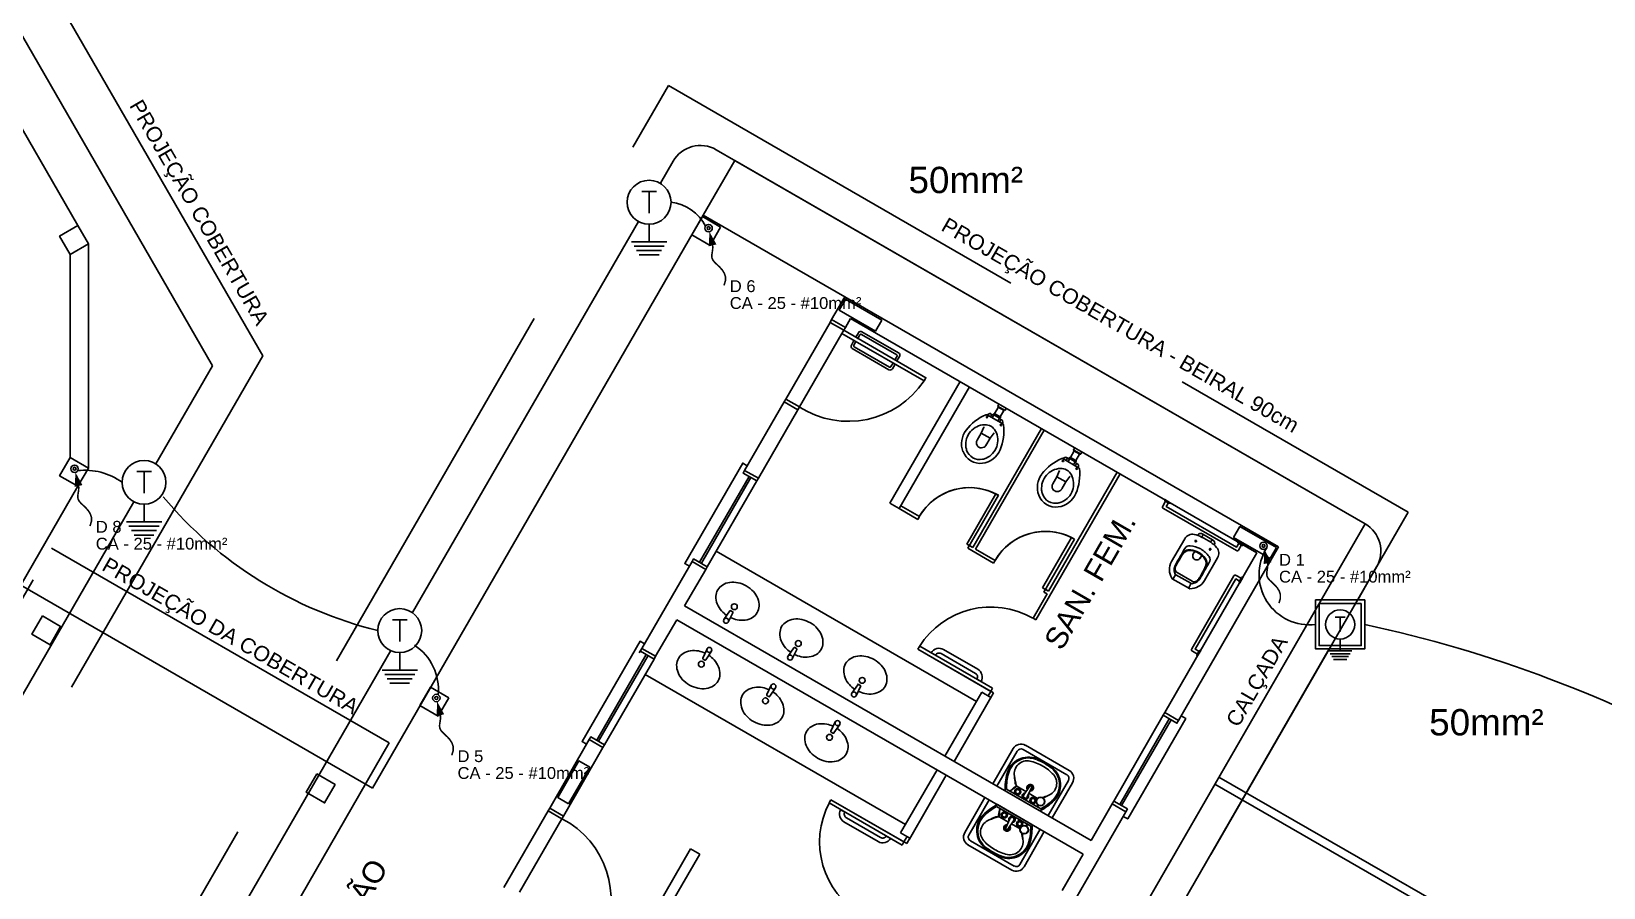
# Model space of a CAD drawing. Extents: x -192 to 167, y 237 to 369.
# Drawn here: x -9.49 to 5.42, y 317.9 to 326.03 of the extents above; entities that cross this region are included whole.
import ezdxf

# ---------------------------------------------------------------- set-up
doc = ezdxf.new("R2010")
doc.units = 0
doc.header["$LTSCALE"] = 0.1
doc.set_wipeout_variables(frame=1)
for name, pattern in [('DASHDOT', [25.4, 12.7, -6.35, 0, -6.35]), ('HIDDEN', [9.525, 6.35, -3.175]), ('TRACEJADO_G', [0.375, 0.25, -0.125])]:
    doc.linetypes.add(name, pattern=pattern)
doc.layers.get('0').update_dxf_attribs({"linetype": 'CONTINUOUS'})
for name, color, linetype in [('100-Ele_diagramas', 2, 'CONTINUOUS'), ('100-txt_t4', 1, 'CONTINUOUS'), ('75-0', 7, 'CONTINUOUS'), ('A-BARRA', 2, 'CONTINUOUS'), ('A-JANEL', 1, 'CONTINUOUS'), ('A-PARED', 5, 'CONTINUOUS'), ('A-PAREDE', 5, 'CONTINUOUS'), ('A-PILAR', 6, 'CONTINUOUS'), ('A-PILAR_EIXO', 5, 'DASHDOT'), ('A-PISOS-CTEL', 2, 'TRACEJADO_G'), ('A-PISOS-NIVEL', 1, 'CONTINUOUS'), ('A-PROJCOBERTURA', 7, 'HIDDEN'), ('A-WC', 1, 'CONTINUOUS'), ('ARQ-ALV-CORTE', 5, 'CONTINUOUS'), ('ARQ-ALV-VISTA2', 1, 'CONTINUOUS'), ('ARQ-BNC-VISTA', 1, 'CONTINUOUS'), ('ARQ-ESQ-CORTE', 3, 'CONTINUOUS'), ('ARQ-ESQ-VISTA1', 2, 'CONTINUOUS'), ('ARQ-ESQ-VISTA2', 1, 'CONTINUOUS'), ('ARQ-TXT-1_050', 2, 'CONTINUOUS'), ('ARQ-TXT-1_075', 2, 'CONTINUOUS'), ('Ele_diagramas', 2, 'CONTINUOUS'), ('FARADAY', 6, 'HIDDEN'), ('GER_PARA-RAIO', 5, 'PARA-RAIO'), ('Ltype_para-raio', 5, 'PRAIO'), ('PAG', 1, 'CONTINUOUS')]:
    doc.layers.add(name, color=color, linetype=linetype)
doc.styles.add('ESC-50-A20', font='arial.ttf', dxfattribs={"height": 0.1})
doc.styles.get("Standard").update_dxf_attribs({"font": 'ARIALUNI.TTF'})
doc.styles.add('T4', font='arial.ttf')
doc.linetypes.add('PARA-RAIO', pattern='A,0.5,-0.15,["/",Standard,S=0.15,R=0,X=-0.1,Y=-0.075],-0.05', length=0.7)
doc.linetypes.add('PRAIO', pattern='A,0.5,-0.15,["/",Standard,S=0.15,R=0,X=-0.1,Y=-0.075],-0.05', length=0.7)

# ---------------------------------------------------------------- blocks, each defined once
blk = doc.blocks.new('cadnic01000124')
at = {"color": 10, "const_width": 0.0533}
blk.add_lwpolyline([(0.301, 0.301), (0.39, 0.381), (0.453, 0.463), (0.497, 0.542), (0.53, 0.619), (0.56, 0.69), (0.593, 0.752), (0.638, 0.805), (0.702, 0.846), (0.79, 0.874), (0.897, 0.896), (1.014, 0.921), (1.133, 0.956), (1.245, 1.01), (1.343, 1.091), (1.417, 1.208), (1.46, 1.368)], dxfattribs=at)
at = {"color": 10}
blk.add_lwpolyline([(0.088, 0.088, 0, 0.267, 0), (0.422, 0.422, 0.02, 0.02, 0)], format="xyseb", dxfattribs=at)
at = {"color": 2}
blk.add_circle((0, 0), 0.125, dxfattribs=at)
at = {"color": 3}
blk.add_circle((0, 0), 0.05, dxfattribs=at)
blk = doc.blocks.new('*U69')
at = {"layer": 'Ele_diagramas', "color": 4}
for p, q in [((-0.07, 0.103), (0.07, 0.103)), ((0, 0.103), (0, -0.103))]:
    blk.add_line(p, q, dxfattribs=at)
at = {"layer": 'Ele_diagramas', "color": 3}
for p, q in [((0, -0.208), (0, -0.375)), ((-0.167, -0.375), (0.167, -0.375)), ((-0.143, -0.417), (0.143, -0.417)), ((-0.119, -0.458), (0.119, -0.458)), ((-0.094, -0.5), (0.094, -0.5))]:
    blk.add_line(p, q, dxfattribs=at)
at = {"layer": 'Ele_diagramas', "color": 2}
blk.add_circle((0, 0), 0.208, dxfattribs=at)
blk = doc.blocks.new('6 SALAS')
at = {"layer": 'A-BARRA', "color": 251}
for points in [[(62.236, -26.992, -0.414214), (62.267, -27.108), (62.267, -27.108), (62.228, -27.086, 0.414214), (62.213, -27.031), (61.888, -26.844, 0.414214), (61.834, -26.859), (61.795, -26.836), (61.795, -26.836, -0.414214), (61.911, -26.805)], [(61.292, -28.628, 0.414214), (61.408, -28.597), (61.408, -28.597), (61.369, -28.575, -0.414214), (61.315, -28.589), (60.99, -28.402, -0.414214), (60.975, -28.347), (60.936, -28.325), (60.936, -28.325, 0.414214), (60.967, -28.441)]]:
    blk.add_lwpolyline(points, format="xyb", close=True, dxfattribs=at)
at = {"layer": 'A-JANEL', "color": 251}
for p, q in [((60.025, -25.105), (60.155, -25.18)), ((64.01, -27.403), (64.14, -27.478))]:
    blk.add_line(p, q, dxfattribs=at)
at = {"layer": 'A-PARED', "color": 251}
blk.add_lwpolyline([(59.797, -22.798), (59.697, -22.971), (59.524, -22.871), (59.624, -22.698)], close=True, dxfattribs=at)
at = {"layer": 'A-PAREDE', "color": 251}
for p, q in [((60.85, -23.675), (60.975, -23.459)), ((65.089, -25.832), (60.975, -23.459)), ((60.98, -23.75), (60.85, -23.675)), ((60.98, -23.75), (60.85, -23.675)), ((61.03, -23.664), (60.98, -23.75)), ((61.03, -23.664), (60.98, -23.75)), ((64.884, -25.887), (61.03, -23.664)), ((60.4, -24.455), (60.025, -25.105)), ((60.53, -24.53), (60.155, -25.18)), ((60.53, -24.53), (60.4, -24.455)), ((60.53, -24.53), (60.4, -24.455)), ((60.025, -25.105), (60.155, -25.18)), ((64.884, -25.887), (64.01, -27.403)), ((65.089, -25.832), (64.14, -27.478)), ((63.236, -28.746), (59.381, -26.522)), ((63.311, -28.616), (59.456, -26.392)), ((64.01, -27.403), (64.14, -27.478)), ((58.551, -27.66), (58.177, -28.31)), ((58.551, -27.66), (58.681, -27.735)), ((58.681, -27.735), (58.307, -28.385)), ((58.307, -28.385), (58.177, -28.31))]:
    blk.add_line(p, q, dxfattribs=at)
for points in [[(53.628, -23.056), (53.528, -22.883), (53.702, -22.783), (53.802, -22.956)], [(61.326, -23.68), (60.98, -23.48), (60.92, -23.584), (61.266, -23.784)], [(53.628, -24.983), (53.528, -25.156), (53.702, -25.256), (53.802, -25.083)], [(65.069, -25.838), (64.722, -25.638), (64.662, -25.742), (65.009, -25.942)], [(53.365, -26.486), (53.538, -26.586), (53.438, -26.76), (53.265, -26.66)], [(58.356, -28.269), (58.556, -27.922), (58.452, -27.862), (58.252, -28.209)], [(55.968, -27.986), (56.141, -28.086), (56.041, -28.26), (55.868, -28.16)]]:
    blk.add_lwpolyline(points, close=True, dxfattribs=at)
at = {"layer": 'A-PILAR', "color": 251}
for points in [[(53.628, -23.056), (53.528, -22.883), (53.702, -22.783), (53.802, -22.956)], [(53.628, -24.983), (53.528, -25.156), (53.702, -25.256), (53.802, -25.083)]]:
    blk.add_lwpolyline(points, close=True, dxfattribs=at)
at = {"layer": 'A-PILAR_EIXO', "color": 251}
blk.add_lwpolyline([(57.219, -27.263), (57.119, -27.437), (56.946, -27.337), (57.046, -27.163)], close=True, dxfattribs=at)
at = {"layer": 'A-PISOS-CTEL', "color": 251, "linetype": 'TRACEJADO_G', "ltscale": 150}
blk.add_lwpolyline([(50.827, -16.004), (41.573, -16.004), (36.945, -24.019), (41.573, -32.034), (50.827, -32.034), (55.455, -24.019)], close=True, dxfattribs=at)
blk.add_lwpolyline([(54.609, -31.239), (51.403, -29.392), (53.45, -25.843), (56.655, -27.69), (54.609, -31.239)], dxfattribs=at)
at = {"layer": 'A-PISOS-NIVEL', "color": 251}
for p, q in [((51.022, -18.141), (53.702, -22.783)), ((59.632, -22.684), (59.932, -22.165)), ((65.909, -25.612), (59.932, -22.165)), ((56.497, -28.12), (59.632, -22.684)), ((59.632, -22.684), (60.975, -23.459)), ((53.802, -22.956), (53.802, -25.083)), ((53.628, -23.056), (53.628, -24.983)), ((53.702, -25.256), (53.159, -26.195)), ((65.909, -25.612), (63.086, -30.506)), ((53.159, -26.195), (56.497, -28.12)), ((64.522, -28.016), (79.8, -36.796)), ((79.8, -36.915), (64.485, -28.081))]:
    blk.add_line(p, q, dxfattribs=at)
at = {"layer": 'A-PROJCOBERTURA', "color": 251, "ltscale": 7.5}
blk.add_arc((55.443, -24.019), 0.01, 330, 30, dxfattribs=at)
at = {"layer": 'A-WC', "color": 251}
for p, q in [((62.786, -26.524), (63.585, -25.138)), ((61.667, -25.57), (61.49, -25.468)), ((61.682, -25.544), (61.505, -25.442)), ((61.682, -25.544), (61.667, -25.57)), ((62.76, -26.509), (62.893, -26.277)), ((62.786, -26.524), (62.76, -26.509)), ((62.386, -27.217), (61.667, -26.802)), ((61.667, -26.802), (62.36, -27.202)), ((61.685, -26.773), (62.377, -27.172)), ((62.36, -27.202), (62.335, -27.245)), ((62.386, -27.217), (62.357, -27.267)), ((62.377, -27.172), (62.36, -27.202)), ((60.843, -28.231), (60.826, -28.261)), ((60.826, -28.261), (61.518, -28.661)), ((60.843, -28.231), (61.536, -28.631)), ((61.562, -28.646), (60.843, -28.231)), ((61.536, -28.631), (61.565, -28.58)), ((61.562, -28.646), (61.591, -28.595)), ((61.518, -28.661), (61.536, -28.631))]:
    blk.add_line(p, q, dxfattribs=at)
blk.add_arc((62.158, -25.819), 0.55, 60.0228, 150.0228, dxfattribs=at)
at = {"layer": 'ARQ-ALV-CORTE', "color": 251}
for p, q in [((60.85, -23.675), (60.98, -23.75)), ((58.551, -27.66), (58.681, -27.735)), ((58.177, -28.31), (58.307, -28.385)), ((58.162, -28.336), (57.742, -29.063)), ((58.292, -28.411), (57.889, -29.108))]:
    blk.add_line(p, q, dxfattribs=at)
blk.add_lwpolyline([(58.307, -28.385), (58.292, -28.411), (58.162, -28.336), (58.177, -28.31)], close=True, dxfattribs=at)
blk.add_arc((57.894, -29.177), 0.864, 333.8638, 62.5601, dxfattribs=at)
at = {"layer": 'ARQ-ALV-VISTA2', "color": 251, "ltscale": 0.1}
for p, q in [((62.069, -24.263), (61.403, -25.418)), ((62.156, -24.313), (61.49, -25.468)), ((62.325, -24.579), (62.322, -24.578)), ((62.325, -24.579), (62.473, -24.665)), ((62.356, -24.597), (62.369, -24.574)), ((62.386, -24.584), (62.358, -24.568)), ((62.373, -24.607), (62.386, -24.584)), ((62.386, -24.584), (62.389, -24.579)), ((62.441, -24.609), (62.389, -24.579)), ((62.396, -24.567), (62.431, -24.507)), ((62.448, -24.597), (62.396, -24.567)), ((62.437, -24.476), (62.426, -24.495)), ((62.426, -24.498), (62.429, -24.5)), ((62.429, -24.5), (62.428, -24.502)), ((62.428, -24.505), (62.485, -24.538)), ((62.429, -24.5), (62.49, -24.535)), ((62.448, -24.597), (62.483, -24.537)), ((62.49, -24.535), (62.488, -24.537)), ((62.49, -24.535), (62.492, -24.536)), ((62.507, -24.516), (62.495, -24.535)), ((62.189, -25.837), (62.84, -24.708)), ((62.215, -25.852), (62.866, -24.723)), ((62.215, -25.852), (62.866, -24.723)), ((62.268, -24.751), (62.293, -24.694)), ((62.293, -24.694), (62.292, -24.691)), ((62.353, -24.8), (62.39, -24.75)), ((62.39, -24.75), (62.393, -24.749)), ((62.425, -24.637), (62.438, -24.614)), ((62.438, -24.614), (62.441, -24.609)), ((62.438, -24.614), (62.466, -24.63)), ((62.442, -24.647), (62.455, -24.624)), ((62.473, -24.665), (62.476, -24.666)), ((62.229, -24.819), (62.268, -24.751)), ((62.353, -24.8), (62.268, -24.751)), ((62.313, -24.868), (62.353, -24.8)), ((63.156, -24.89), (63.145, -24.91)), ((63.044, -24.994), (63.041, -24.992)), ((63.044, -24.994), (63.192, -25.08)), ((63.075, -25.012), (63.088, -24.989)), ((63.105, -24.998), (63.077, -24.982)), ((63.092, -25.022), (63.105, -24.998)), ((63.105, -24.998), (63.108, -24.994)), ((63.16, -25.024), (63.108, -24.994)), ((63.115, -24.982), (63.15, -24.921)), ((63.167, -25.012), (63.115, -24.982)), ((63.144, -25.052), (63.157, -25.028)), ((63.145, -24.913), (63.148, -24.914)), ((63.148, -24.914), (63.147, -24.917)), ((63.147, -24.92), (63.204, -24.953)), ((63.148, -24.914), (63.209, -24.949)), ((63.157, -25.028), (63.16, -25.024)), ((63.157, -25.028), (63.185, -25.045)), ((63.161, -25.062), (63.174, -25.038)), ((63.167, -25.012), (63.202, -24.951)), ((63.209, -24.949), (63.207, -24.952)), ((63.209, -24.949), (63.211, -24.951)), ((63.226, -24.93), (63.214, -24.95)), ((62.908, -26.251), (63.559, -25.123)), ((62.948, -25.234), (62.987, -25.166)), ((62.987, -25.166), (63.012, -25.108)), ((63.072, -25.214), (62.987, -25.166)), ((63.012, -25.108), (63.011, -25.106)), ((63.072, -25.214), (63.109, -25.164)), ((63.109, -25.164), (63.112, -25.164)), ((63.192, -25.08), (63.195, -25.081)), ((62.407, -25.327), (62.132, -25.804)), ((62.143, -25.845), (62.433, -25.342)), ((62.407, -25.327), (62.433, -25.342)), ((63.032, -25.282), (63.072, -25.214)), ((61.49, -25.468), (61.403, -25.418)), ((63.126, -25.742), (62.851, -26.219)), ((62.862, -26.26), (63.152, -25.757)), ((63.126, -25.742), (63.152, -25.757)), ((62.189, -25.837), (62.132, -25.804)), ((62.189, -25.837), (62.132, -25.804)), ((62.386, -25.985), (62.143, -25.845)), ((62.189, -25.837), (62.158, -25.819)), ((62.401, -25.959), (62.215, -25.852)), ((59.526, -25.971), (59.051, -26.794)), ((59.656, -26.046), (59.456, -26.392)), ((59.526, -25.971), (59.656, -26.046)), ((59.526, -25.971), (59.656, -26.046)), ((62.401, -25.959), (62.386, -25.985)), ((62.908, -26.251), (62.851, -26.219)), ((62.908, -26.251), (62.851, -26.219)), ((62.908, -26.251), (62.877, -26.234)), ((62.893, -26.277), (62.862, -26.26)), ((59.381, -26.522), (59.181, -26.869)), ((59.884, -26.439), (59.829, -26.52)), ((59.913, -26.456), (59.87, -26.544)), ((59.909, -26.446), (59.894, -26.437)), ((59.051, -26.794), (59.026, -26.837)), ((59.051, -26.794), (59.181, -26.869)), ((59.051, -26.794), (59.181, -26.869)), ((59.051, -26.794), (59.181, -26.869)), ((59.628, -26.886), (59.669, -26.797)), ((59.656, -26.902), (59.711, -26.821)), ((60.49, -26.789), (60.435, -26.87)), ((60.519, -26.806), (60.476, -26.894)), ((60.516, -26.795), (60.501, -26.787)), ((61.667, -26.802), (61.682, -26.776)), ((61.682, -26.776), (61.667, -26.802)), ((61.682, -26.776), (61.682, -26.776)), ((59.646, -26.905), (59.631, -26.896)), ((60.236, -27.233), (60.277, -27.144)), ((60.254, -27.252), (60.239, -27.243)), ((60.264, -27.249), (60.319, -27.168)), ((61.097, -27.139), (61.041, -27.22)), ((61.125, -27.155), (61.083, -27.244)), ((61.122, -27.145), (61.107, -27.136)), ((62.274, -27.21), (61.925, -27.816)), ((62.361, -27.26), (62.011, -27.866)), ((62.361, -27.26), (62.274, -27.21)), ((60.843, -27.58), (60.885, -27.491)), ((60.872, -27.596), (60.927, -27.515)), ((60.862, -27.599), (60.847, -27.59)), ((63.104, -27.954), (62.688, -27.714)), ((62.572, -27.745), (62.379, -28.079)), ((62.418, -28.101), (62.611, -27.768)), ((62.665, -27.753), (63.081, -27.993)), ((61.504, -28.545), (61.85, -27.946)), ((61.587, -28.603), (61.936, -27.996)), ((62.497, -28.147), (62.825, -28.336)), ((62.833, -28.317), (62.509, -28.13)), ((62.539, -28.148), (62.601, -28.095)), ((62.54, -28.148), (62.607, -28.103)), ((62.693, -28.153), (62.607, -28.103)), ((62.672, -28.183), (62.727, -28.104)), ((62.706, -28.203), (62.747, -28.116)), ((62.804, -28.217), (62.722, -28.17)), ((63.096, -28.047), (62.903, -28.381)), ((62.942, -28.403), (63.135, -28.07)), ((62.112, -28.542), (62.304, -28.209)), ((62.343, -28.231), (62.151, -28.565)), ((62.738, -28.482), (62.414, -28.295)), ((62.422, -28.277), (62.75, -28.466)), ((62.444, -28.312), (62.429, -28.392)), ((62.445, -28.313), (62.439, -28.393)), ((62.799, -28.298), (62.809, -28.28)), ((62.803, -28.291), (62.804, -28.276)), ((62.803, -28.3), (62.813, -28.282)), ((62.806, -28.286), (62.807, -28.279)), ((63.51, -28.269), (63.311, -28.616)), ((63.64, -28.344), (63.51, -28.269)), ((63.51, -28.269), (63.64, -28.344)), ((63.64, -28.344), (63.51, -28.269)), ((62.526, -28.443), (62.439, -28.393)), ((62.541, -28.41), (62.501, -28.496)), ((62.575, -28.43), (62.521, -28.508)), ((62.637, -28.507), (62.555, -28.46)), ((62.701, -28.469), (62.688, -28.477)), ((62.698, -28.474), (62.692, -28.479)), ((62.704, -28.462), (62.694, -28.48)), ((62.708, -28.464), (62.698, -28.482)), ((63.64, -28.344), (63.166, -29.167)), ((61.591, -28.595), (61.504, -28.545)), ((62.166, -28.619), (62.581, -28.859)), ((62.636, -28.844), (62.828, -28.511)), ((62.867, -28.533), (62.675, -28.867)), ((58.846, -29.85), (59.512, -28.696)), ((58.933, -29.9), (59.599, -28.746)), ((59.599, -28.746), (59.512, -28.696)), ((62.559, -28.898), (62.143, -28.658)), ((63.236, -28.746), (63.036, -29.092))]:
    blk.add_line(p, q, dxfattribs=at)
at = {"layer": 'ARQ-ALV-VISTA2', "color": 251}
for points in [[(60.965, -23.776), (60.98, -23.75), (60.85, -23.675), (60.835, -23.701)], [(61.727, -24.256), (61.744, -24.226), (60.965, -23.776), (60.947, -23.807)], [(60.53, -24.53), (60.545, -24.504), (60.415, -24.429), (60.4, -24.455)]]:
    blk.add_lwpolyline(points, close=True, dxfattribs=at)
at = {"layer": 'ARQ-ALV-VISTA2', "color": 251, "ltscale": 0.1}
for points in [[(64.062, -25.413, -0.414214), (64.048, -25.416), (64.013, -25.396, -0.414214), (64.01, -25.383), (64.062, -25.413)], [(64.755, -25.812, -0.414214), (64.741, -25.816), (64.706, -25.796, -0.414214), (64.703, -25.782), (64.755, -25.812)], [(59.891, -26.502, 0.059992), (59.953, -26.523, 0.087531), (60.03, -26.526, 0.105501), (60.1, -26.501, 0.123031), (60.144, -26.455, 0.123031), (60.162, -26.394, 0.105501), (60.149, -26.321, 0.087531), (60.108, -26.256, 0.07802), (60.041, -26.202, 0.07802), (59.961, -26.171, 0.087531), (59.884, -26.168, 0.105501), (59.814, -26.193, 0.123031), (59.77, -26.239, 0.123031), (59.752, -26.3, 0.105501), (59.765, -26.373, 0.087531), (59.806, -26.438, 0.059024), (59.855, -26.481, 0.07802)], [(64.72, -26.173, -0.414214), (64.716, -26.159), (64.736, -26.125, -0.414214), (64.75, -26.121), (64.72, -26.173)], [(60.497, -26.851, 0.059992), (60.56, -26.873, 0.087531), (60.636, -26.876, 0.105501), (60.706, -26.851, 0.123031), (60.751, -26.805, 0.123031), (60.768, -26.744, 0.105501), (60.755, -26.67, 0.087531), (60.714, -26.605, 0.07802), (60.648, -26.551, 0.07802), (60.567, -26.52, 0.087531), (60.491, -26.517, 0.105501), (60.421, -26.543, 0.123031), (60.376, -26.588, 0.123031), (60.359, -26.65, 0.105501), (60.372, -26.723, 0.087531), (60.412, -26.788, 0.059024), (60.462, -26.831, 0.07802)], [(59.685, -26.86, -0.059992), (59.735, -26.903, -0.087531), (59.776, -26.968, -0.105501), (59.79, -27.041, -0.123031), (59.773, -27.103, -0.123031), (59.729, -27.149, -0.105501), (59.659, -27.175, -0.087531), (59.582, -27.172, -0.07802), (59.502, -27.142, -0.07802), (59.434, -27.088, -0.087531), (59.393, -27.023, -0.105501), (59.38, -26.95, -0.123031), (59.397, -26.889, -0.123031), (59.441, -26.843, -0.105501), (59.511, -26.817, -0.087531), (59.587, -26.819, -0.059024), (59.649, -26.84, -0.07802)], [(64.32, -26.866, -0.414214), (64.316, -26.852), (64.336, -26.818, -0.414214), (64.35, -26.814), (64.32, -26.866)], [(61.103, -27.201, 0.059992), (61.166, -27.223, 0.087531), (61.243, -27.226, 0.105501), (61.312, -27.201, 0.123031), (61.357, -27.155, 0.123031), (61.375, -27.093, 0.105501), (61.362, -27.02, 0.087531), (61.321, -26.955, 0.07802), (61.254, -26.901, 0.07802), (61.174, -26.87, 0.087531), (61.097, -26.867, 0.105501), (61.027, -26.892, 0.123031), (60.983, -26.938, 0.123031), (60.965, -27, 0.105501), (60.978, -27.073, 0.087531), (61.019, -27.138, 0.059024), (61.068, -27.181, 0.07802)], [(60.293, -27.207, -0.059992), (60.343, -27.25, -0.087531), (60.384, -27.315, -0.105501), (60.398, -27.388, -0.123031), (60.381, -27.45, -0.123031), (60.336, -27.496, -0.105501), (60.267, -27.522, -0.087531), (60.19, -27.519, -0.07802), (60.11, -27.489, -0.07802), (60.042, -27.435, -0.087531), (60.001, -27.37, -0.105501), (59.988, -27.297, -0.123031), (60.005, -27.236, -0.123031), (60.049, -27.19, -0.105501), (60.119, -27.164, -0.087531), (60.195, -27.166, -0.059024), (60.257, -27.187, -0.07802)], [(60.901, -27.554, -0.059992), (60.951, -27.597, -0.087531), (60.992, -27.662, -0.105501), (61.006, -27.735, -0.123031), (60.988, -27.797, -0.123031), (60.944, -27.843, -0.105501), (60.875, -27.869, -0.087531), (60.798, -27.866, -0.07802), (60.717, -27.836, -0.07802), (60.65, -27.782, -0.087531), (60.609, -27.717, -0.105501), (60.595, -27.644, -0.123031), (60.613, -27.583, -0.123031), (60.657, -27.537, -0.105501), (60.726, -27.511, -0.087531), (60.803, -27.513, -0.059024), (60.865, -27.534, -0.07802)]]:
    blk.add_lwpolyline(points, format="xyb", dxfattribs=at)
for points in [[(59.671, -26.02), (59.656, -26.046), (59.526, -25.971), (59.541, -25.945)], [(59.181, -26.869), (59.166, -26.895), (59.036, -26.82), (59.051, -26.794)], [(63.655, -28.318), (63.64, -28.344), (63.51, -28.269), (63.525, -28.243)]]:
    blk.add_lwpolyline(points, close=True, dxfattribs=at)
for centre, radius in [((62.325, -24.6), 0.00682), ((62.455, -24.675), 0.00682), ((63.044, -25.015), 0.00682), ((63.174, -25.09), 0.00682), ((59.927, -26.399), 0.0278), ((59.849, -26.532), 0.024), ((59.69, -26.809), 0.024), ((60.534, -26.748), 0.0278), ((59.614, -26.944), 0.0278), ((60.456, -26.882), 0.024), ((60.298, -27.156), 0.024), ((61.14, -27.098), 0.0278), ((60.222, -27.291), 0.0278), ((61.062, -27.232), 0.024), ((60.906, -27.503), 0.024), ((60.83, -27.638), 0.0278), ((62.615, -28.154), 0.03), ((62.615, -28.154), 0.02), ((62.76, -28.238), 0.03), ((62.76, -28.238), 0.02), ((62.831, -28.247), 0.04), ((62.831, -28.247), 0.037), ((62.487, -28.375), 0.03), ((62.487, -28.375), 0.02), ((62.633, -28.459), 0.03), ((62.633, -28.459), 0.02), ((62.676, -28.515), 0.04), ((62.676, -28.515), 0.037)]:
    blk.add_circle(centre, radius, dxfattribs=at)
for centre, radius, start, end in [((62.508, -25.02), 0.484, 113.7805, 142.3423), ((62.318, -24.586), 0.00909, 60.0228, 119.0053), ((62.543, -25.003), 0.477, 113.8624, 117.241), ((62.354, -24.575), 0.00909, 60.0228, 113.8624), ((62.393, -24.573), 0.00697, 60.0228, 240.0228), ((62.427, -24.496), 0.002, 150.0228, 240.0228), ((62.429, -24.503), 0.002, 150.0228, 240.0228), ((62.444, -24.603), 0.00697, 240.0228, 60.0228), ((62.486, -24.536), 0.002, 240.0228, 330.0228), ((62.493, -24.534), 0.002, 240.0228, 330.0228), ((62.29, -24.852), 0.208, 142.3423, 200.9207), ((62.309, -24.859), 0.187, 92.7027, 185.7713), ((62.305, -24.784), 0.112, 60.0228, 92.7027), ((62.239, -24.819), 0.187, 294.2742, 27.3429), ((62.305, -24.784), 0.112, 27.3429, 60.0228), ((62, -24.727), 0.484, 337.7033, 6.3682), ((62.462, -24.638), 0.00909, 6.1832, 60.0228), ((61.997, -24.688), 0.477, 2.8046, 6.1832), ((62.471, -24.674), 0.00909, 6.3586, 60.0228), ((62.281, -24.862), 0.159, 185.7713, 198.6929), ((62.271, -24.843), 0.0486, 150.0228, 330.0228), ((62.259, -24.865), 0.174, 200.4995, 276.9109), ((62.255, -24.871), 0.132, 198.6929, 240.0228), ((62.255, -24.871), 0.132, 240.0228, 281.3527), ((62.255, -24.831), 0.208, 276.9109, 337.7033), ((62.25, -24.844), 0.159, 281.3527, 294.2742), ((63.227, -25.435), 0.484, 113.7805, 142.3423), ((63.037, -25), 0.00909, 60.0228, 119.0053), ((63.262, -25.418), 0.477, 113.8624, 117.241), ((63.073, -24.99), 0.00909, 60.0228, 113.8624), ((63.112, -24.988), 0.00697, 60.0228, 240.0228), ((63.146, -24.911), 0.002, 150.0228, 240.0228), ((63.148, -24.918), 0.002, 150.0228, 240.0228), ((63.163, -25.018), 0.00697, 240.0228, 60.0228), ((63.181, -25.052), 0.00909, 6.1832, 60.0228), ((63.205, -24.951), 0.002, 240.0228, 330.0228), ((63.212, -24.949), 0.002, 240.0228, 330.0228), ((63.009, -25.267), 0.208, 142.3423, 200.9207), ((63.028, -25.274), 0.187, 92.7027, 185.7713), ((63.024, -25.199), 0.112, 60.0228, 92.7027), ((62.958, -25.234), 0.187, 294.2742, 27.3429), ((63.024, -25.199), 0.112, 27.3429, 60.0228), ((62.719, -25.142), 0.484, 337.7033, 6.3682), ((62.716, -25.103), 0.477, 2.8046, 6.1832), ((63.19, -25.089), 0.00909, 6.3586, 60.0228), ((62.978, -25.28), 0.174, 200.4995, 276.9109), ((63, -25.277), 0.159, 185.7713, 198.6929), ((62.974, -25.286), 0.132, 198.6929, 240.0228), ((62.99, -25.258), 0.0486, 150.0228, 330.0228), ((62.973, -25.246), 0.208, 276.9109, 337.7033), ((62.974, -25.286), 0.132, 240.0228, 281.3527), ((62.969, -25.259), 0.159, 281.3527, 294.2742), ((62.877, -26.234), 0.55, 60.0228, 150.0228), ((62.877, -26.234), 0.55, 63.1496, 150.0228), ((59.89, -26.444), 0.008, 59.9451, 145.5915), ((59.905, -26.452), 0.008, 334.2986, 59.9451), ((60.497, -26.794), 0.008, 59.9451, 145.5915), ((60.512, -26.802), 0.008, 334.2986, 59.9451), ((59.635, -26.889), 0.008, 154.7065, 240.3529), ((59.65, -26.898), 0.008, 240.3529, 325.9994), ((61.103, -27.143), 0.008, 59.9451, 145.5915), ((60.243, -27.236), 0.008, 154.7065, 240.3529), ((60.258, -27.245), 0.008, 240.3529, 325.9994), ((61.118, -27.152), 0.008, 334.2986, 59.9451), ((60.851, -27.583), 0.008, 154.7065, 240.3529), ((60.866, -27.592), 0.008, 240.3529, 325.9994), ((62.645, -27.788), 0.085, 60.0228, 150.0228), ((62.717, -28.036), 0.21, 68.1482, 165.1343), ((62.719, -28.034), 0.2, 67.9079, 164.7411), ((62.705, -27.984), 0.123, 77.6098, 190.5825), ((62.645, -27.788), 0.04, 60.0228, 150.0228), ((62.64, -28.278), 0.424, 60.0228, 77.6098), ((62.574, -28.393), 0.587, 60.0228, 67.9079), ((62.574, -28.393), 0.595, 60.0228, 68.1482), ((62.574, -28.393), 0.595, 51.8974, 60.0228), ((63.014, -28.114), 0.518, 165.1343, 183.5727), ((63.014, -28.114), 0.505, 164.7411, 181.8156), ((69.271, -27.353), 6.719, 185.5825, 186.188), ((69.188, -26.772), 6.719, 190.5825, 191.3505), ((62.64, -28.278), 0.424, 42.4358, 60.0228), ((62.574, -28.393), 0.587, 52.1377, 60.0228), ((62.862, -28.074), 0.123, 289.4631, 42.4358), ((62.811, -28.087), 0.2, 315.3045, 52.1377), ((62.811, -28.09), 0.21, 314.9113, 51.8974), ((63.061, -28.027), 0.04, 330.0228, 60.0228), ((63.061, -28.027), 0.085, 330.0228, 60.0228), ((62.604, -28.075), 0.0137, 186.188, 248.2939), ((62.613, -28.092), 0.0126, 191.3505, 240.0228), ((62.687, -28.196), 0.03, 98.8271, 21.2185), ((62.733, -28.116), 0.0315, 267.9716, 212.79), ((62.733, -28.116), 0.021, 280.9483, 200.3137), ((62.736, -28.111), 0.0118, 334.8352, 145.2104), ((62.653, -28.74), 0.518, 116.4729, 134.9113), ((62.653, -28.74), 0.505, 118.23, 135.3045), ((62.688, -28.196), 0.02, 140.398, 339.6476), ((62.594, -27.872), 0.518, 296.4729, 314.9113), ((62.594, -27.872), 0.505, 298.23, 315.3045), ((60.665, -21.856), 6.719, 288.9569, 289.4631), ((60.121, -22.075), 6.719, 293.9924, 294.4631), ((62.436, -28.522), 0.21, 134.9113, 231.8974), ((62.436, -28.525), 0.2, 135.3045, 232.1377), ((62.385, -28.538), 0.123, 109.4631, 222.4358), ((65.126, -34.537), 6.719, 113.8575, 114.4631), ((64.583, -34.756), 6.719, 108.6951, 109.4631), ((62.414, -28.405), 0.0137, 51.7517, 113.8575), ((62.433, -28.404), 0.0126, 60.0228, 108.6951), ((62.514, -28.497), 0.0315, 87.2556, 32.074), ((62.514, -28.497), 0.021, 99.7319, 19.0973), ((62.56, -28.417), 0.03, 278.8271, 201.2185), ((62.56, -28.417), 0.02, 320.398, 159.6476), ((62.233, -28.498), 0.518, 345.1343, 3.5727), ((62.186, -28.585), 0.085, 150.0228, 240.0228), ((62.186, -28.585), 0.04, 150.0228, 240.0228), ((62.607, -28.335), 0.424, 222.4358, 240.0228), ((62.511, -28.501), 0.0118, 154.8352, 325.2104), ((62.543, -28.629), 0.123, 257.6098, 10.5825), ((56.059, -29.84), 6.719, 10.5825, 11.0887), ((55.977, -29.26), 6.719, 5.5825, 6.0532), ((62.233, -28.498), 0.505, 344.7411, 1.8156), ((62.674, -28.22), 0.595, 231.8974, 240.0228), ((62.674, -28.22), 0.587, 232.1377, 240.0228), ((62.674, -28.22), 0.595, 240.0228, 248.1482), ((62.674, -28.22), 0.587, 240.0228, 247.9079), ((62.607, -28.335), 0.424, 240.0228, 257.6098), ((62.53, -28.577), 0.21, 248.1482, 345.1343), ((62.528, -28.578), 0.2, 247.9079, 344.7411), ((62.601, -28.824), 0.085, 240.0228, 330.0228), ((62.601, -28.824), 0.04, 240.0228, 330.0228)]:
    blk.add_arc(centre, radius, start, end, dxfattribs=at)
at = {"layer": 'ARQ-BNC-VISTA', "color": 251}
for p, q in [((60.415, -24.429), (60.835, -23.701)), ((60.545, -24.504), (60.947, -23.807)), ((62.224, -27.297), (59.756, -25.873)), ((61.55, -28.466), (59.081, -27.042))]:
    blk.add_line(p, q, dxfattribs=at)
at = {"layer": 'ARQ-ESQ-CORTE', "color": 251}
for points in [[(61.098, -23.853), (61.118, -23.818), (61.098, -23.853), (61.079, -23.842), (61.104, -23.799, -0.414214), (61.138, -23.79), (61.485, -23.99, -0.414214), (61.494, -24.024), (61.469, -24.067), (61.45, -24.056), (61.47, -24.022, 0.414214), (61.467, -24.008), (61.132, -23.815, 0.414214), (61.118, -23.818)], [(61.08, -23.883), (61.06, -23.918), (61.08, -23.883), (61.062, -23.873), (61.037, -23.916, 0.414214), (61.046, -23.95), (61.392, -24.15, 0.414214), (61.427, -24.141), (61.452, -24.097), (61.433, -24.087), (61.413, -24.121, -0.414214), (61.399, -24.125), (61.064, -23.932, -0.414214), (61.06, -23.918)]]:
    blk.add_lwpolyline(points, format="xyb", dxfattribs=at)
at = {"layer": 'ARQ-ESQ-VISTA1', "color": 251}
for p, q in [((60.067, -25.163), (59.597, -25.977)), ((60.084, -25.173), (59.615, -25.987)), ((60.14, -25.206), (59.671, -26.02)), ((59.092, -26.852), (58.623, -27.666)), ((59.11, -26.862), (58.64, -27.676)), ((59.166, -26.895), (58.696, -27.709)), ((63.525, -28.243), (63.995, -27.429)), ((64.051, -27.462), (63.582, -28.275)), ((64.069, -27.472), (63.599, -28.285))]:
    blk.add_line(p, q, dxfattribs=at)
for points in [[(59.501, -26.014), (59.457, -25.989), (60.007, -25.036), (60.05, -25.061)], [(58.526, -27.703), (58.483, -27.678), (59.033, -26.726), (59.076, -26.75)], [(63.615, -28.388), (63.659, -28.413), (64.208, -27.46), (64.165, -27.435)]]:
    blk.add_lwpolyline(points, dxfattribs=at)
for points in [[(60.155, -25.18), (60.14, -25.206), (60.01, -25.131), (60.025, -25.105)], [(64.14, -27.478), (64.125, -27.504), (63.995, -27.429), (64.01, -27.403)], [(58.696, -27.709), (58.681, -27.735), (58.551, -27.66), (58.566, -27.634)]]:
    blk.add_lwpolyline(points, close=True, dxfattribs=at)
at = {"layer": 'ARQ-ESQ-VISTA2', "color": 251, "linetype": 'Continuous'}
blk.add_arc((61.009, -23.776), 0.864, 237.4855, 326.1818, dxfattribs=at)
at = {"layer": 'PAG', "color": 251}
for centre, radius, start, end in [((62.158, -25.819), 0.55, 63.1496, 150.0228), ((62.36, -27.202), 0.8, 60.0228, 147.8737), ((61.536, -28.631), 0.8, 152.1719, 240.0228)]:
    blk.add_arc(centre, radius, start, end, dxfattribs=at)
at = {"layer": 'ARQ-TXT-1_050', "color": 251, "char_height": 0.2048, "attachment_point": 1, "rotation": 60.0283, "style": 'ESC-50-A20'}
for s, insert in [('\\pi1.6423;SAN. FEM.      ', (62.034, -28.146)), ('\\pi1.5415;CIRCULAÇÃO      ', (54.766, -31.729))]:
    blk.add_mtext_dynamic_manual_height_columns(s, width=4.46064, gutter_width=1, heights=[0], dxfattribs=dict(at, insert=insert))
at = {"layer": 'ARQ-TXT-1_075', "color": 251, "style": 'ESC-50-A20'}
for s, rotation, p in [('PROJEÇÃO COBERTURA', 300, (54.185, -21.643)), ('PROJEÇÃO DA COBERTURA', 330.0283, (53.918, -26.046, -1.89))]:
    blk.add_text(s, height=0.144, rotation=rotation, dxfattribs=at).set_placement(p)
at = {"layer": 'ARQ-TXT-1_075', "color": 251, "char_height": 0.144, "attachment_point": 1, "style": 'ESC-50-A20'}
for s, insert, width, rotation in [('PROJEÇÃO COBERTURA - BEIRAL 90cm', (61.95, -22.698), 4.35581, 330.0228), ('CALÇADA ', (64.582, -27.48), 0.88038, 60.0228)]:
    blk.add_mtext(s, dxfattribs=dict(at, insert=insert, width=width, rotation=rotation))
at = {"color": 251, "ltscale": 0.1}
blk.add_wipeout([(64.161, -26.18), (64.08, -26.133), (64.076, -26.129), (64.073, -26.124), (64.071, -26.12), (64.068, -26.114), (64.066, -26.11), (64.062, -26.099), (64.059, -26.088), (64.057, -26.08), (64.055, -26.068), (64.054, -26.052), (64.054, -26.044), (64.054, -26.039), (64.054, -26.036), (64.054, -26.032), (64.056, -26.02), (64.058, -26.013), (64.059, -26.007), (64.062, -25.999), (64.064, -25.992), (64.065, -25.99), (64.068, -25.983), (64.073, -25.973), (64.074, -25.971), (64.199, -25.754), (64.206, -25.745), (64.21, -25.741), (64.215, -25.735), (64.221, -25.73), (64.226, -25.726), (64.229, -25.725), (64.232, -25.723), (64.235, -25.721), (64.237, -25.72), (64.242, -25.718), (64.246, -25.717), (64.255, -25.714), (64.264, -25.712), (64.269, -25.712), (64.28, -25.712), (64.29, -25.714), (64.301, -25.716), (64.313, -25.719), (64.319, -25.721), (64.32, -25.72), (64.321, -25.719), (64.324, -25.716), (64.327, -25.714), (64.329, -25.712), (64.332, -25.71), (64.334, -25.709), (64.336, -25.708), (64.338, -25.707), (64.339, -25.707), (64.343, -25.706), (64.344, -25.705), (64.346, -25.705), (64.347, -25.705), (64.348, -25.705), (64.348, -25.705), (64.349, -25.705), (64.349, -25.705), (64.35, -25.705), (64.351, -25.705), (64.352, -25.705), (64.353, -25.705), (64.355, -25.705), (64.357, -25.705), (64.36, -25.706), (64.363, -25.706), (64.366, -25.707), (64.371, -25.71), (64.371, -25.71), (64.463, -25.763), (64.463, -25.763), (64.464, -25.763), (64.464, -25.763), (64.465, -25.764), (64.467, -25.765), (64.468, -25.766), (64.469, -25.767), (64.47, -25.768), (64.472, -25.77), (64.473, -25.771), (64.475, -25.774), (64.476, -25.774), (64.477, -25.777), (64.479, -25.779), (64.48, -25.781), (64.48, -25.782), (64.481, -25.784), (64.481, -25.785), (64.481, -25.785), (64.482, -25.79), (64.482, -25.79), (64.483, -25.791), (64.483, -25.793), (64.483, -25.794), (64.483, -25.795), (64.483, -25.796), (64.483, -25.797), (64.483, -25.798), (64.483, -25.798), (64.483, -25.799), (64.483, -25.8), (64.483, -25.801), (64.483, -25.801), (64.483, -25.802), (64.483, -25.802), (64.483, -25.803), (64.482, -25.805), (64.482, -25.807), (64.482, -25.808), (64.48, -25.813), (64.479, -25.813), (64.48, -25.814), (64.481, -25.815), (64.484, -25.818), (64.488, -25.822), (64.492, -25.825), (64.503, -25.838), (64.507, -25.844), (64.51, -25.848), (64.512, -25.852), (64.515, -25.857), (64.516, -25.861), (64.517, -25.864), (64.519, -25.869), (64.52, -25.873), (64.521, -25.881), (64.522, -25.887), (64.522, -25.892), (64.521, -25.898), (64.521, -25.903), (64.52, -25.91), (64.519, -25.915), (64.517, -25.919), (64.516, -25.924), (64.515, -25.926), (64.515, -25.927), (64.514, -25.928), (64.512, -25.932), (64.511, -25.933), (64.511, -25.934), (64.511, -25.934), (64.386, -26.151), (64.381, -26.158), (64.378, -26.162), (64.376, -26.165), (64.374, -26.168), (64.372, -26.17), (64.37, -26.173), (64.368, -26.175), (64.367, -26.177), (64.366, -26.178), (64.365, -26.178), (64.364, -26.18), (64.355, -26.189), (64.352, -26.191), (64.349, -26.194), (64.347, -26.195), (64.346, -26.196), (64.344, -26.197), (64.342, -26.199), (64.339, -26.201), (64.338, -26.202), (64.335, -26.204), (64.33, -26.207), (64.321, -26.212), (64.318, -26.213), (64.308, -26.217), (64.301, -26.22), (64.292, -26.223), (64.276, -26.226), (64.267, -26.227), (64.259, -26.228), (64.248, -26.228), (64.244, -26.227), (64.243, -26.227)], dxfattribs=at).dxf.layer = 'ARQ-ALV-VISTA2'
at = {"layer": 'A-PISOS-CTEL', "color": 251, "linetype": 'TRACEJADO_G', "ltscale": 150}
blk.add_lwpolyline([(50.533, -36.657), (59.302, -21.455), (66.319, -25.502), (57.55, -40.705)], close=True, dxfattribs=at)
at = {"layer": 'ARQ-ALV-VISTA2', "color": 251, "ltscale": 0.1}
for p, q in [((64.08, -26.133), (64.243, -26.227)), ((64.243, -26.227), (64.235, -26.222)), ((64.24, -26.213), (64.257, -26.183))]:
    blk.add_line(p, q, dxfattribs=at)
for points in [[(64.018, -25.399), (63.99, -25.446, 0.414214), (63.996, -25.467), (64.689, -25.867, 0.414214), (64.709, -25.861), (64.737, -25.813)], [(64.24, -26.213, 0.407906), (64.243, -26.227, 0.131537), (64.248, -26.228, 0.273863), (64.386, -26.151), (64.511, -25.934, 0.319419), (64.501, -25.836, 0.074713), (64.445, -25.788, 0.017899), (64.359, -25.738, 0.074713), (64.289, -25.713, 0.319419), (64.199, -25.754), (64.074, -25.971, 0.273863), (64.076, -26.129, 0.136488), (64.08, -26.133, 0.402244), (64.093, -26.129), (64.111, -26.098, 0.337727), (64.11, -26.092)], [(64.32, -25.72, -0.378909), (64.371, -25.71), (64.463, -25.763, -0.378909), (64.48, -25.813)], [(64.383, -25.716, 0.414214), (64.37, -25.72), (64.36, -25.739)], [(64.452, -25.756, -0.414214), (64.455, -25.768), (64.444, -25.787)], [(64.167, -25.903, -0.305538), (64.256, -25.859, -0.097448), (64.332, -25.884, -0.097448), (64.392, -25.937, -0.305538), (64.398, -26.036)], [(64.294, -25.874), (64.28, -25.898, 1), (64.346, -25.936)], [(64.733, -26.129), (64.686, -26.102, 0.414214), (64.665, -26.107), (64.266, -26.8, 0.414214), (64.271, -26.821), (64.319, -26.848)]]:
    blk.add_lwpolyline(points, format="xyb", dxfattribs=at)
for points in [[(64.044, -25.414), (64.024, -25.448), (64.691, -25.833), (64.711, -25.798)], [(64.36, -25.912), (64.345, -25.937)], [(64.718, -26.155), (64.684, -26.135), (64.299, -26.802), (64.334, -26.822)]]:
    blk.add_lwpolyline(points, dxfattribs=at)
for points in [[(64.308, -25.77, 1), (64.3, -25.783, 1)], [(64.429, -25.923, -0.295956), (64.431, -25.981, 0.008003), (64.345, -26.13, -0.219669), (64.276, -26.18, -0.1825), (64.256, -26.177), (64.116, -26.096, -0.1825), (64.104, -26.081, -0.21967), (64.113, -25.996, 0.008003), (64.199, -25.847, -0.295956), (64.25, -25.82, -0.109342), (64.351, -25.851, -0.109342)], [(64.36, -25.912, -0.042994), (64.384, -25.937, -0.312272), (64.391, -26.031, 0.00507), (64.337, -26.126, -0.107996), (64.311, -26.155, -0.297508), (64.27, -26.158), (64.126, -26.075, -0.297509), (64.108, -26.038, -0.107996), (64.12, -26.001, 0.00507), (64.176, -25.906, -0.312272), (64.26, -25.866, -0.091294), (64.329, -25.89, -0.048111)], [(64.443, -25.848, 1), (64.436, -25.861, 1)]]:
    blk.add_lwpolyline(points, format="xyb", close=True, dxfattribs=at)
blk.add_arc((64.262, -26.185), 0.00533, 75.3779, 150.0228, dxfattribs=at)

msp = doc.modelspace()

# ---------------------------------------------------------------- block references
at = {"layer": 'FARADAY', "color": 6, "linetype": 'ByBlock'}
msp.add_blockref('6 SALAS', (-62.748, 346.966), dxfattribs=at)

# ---------------------------------------------------------------- next in the draw order: linework, layer by layer
at = {"layer": 'GER_PARA-RAIO'}
for p, q in [((-11.274, 328.924), (-7.77, 322.853)), ((-2.992, 324.903), (3.161, 321.353)), ((-3.522, 324.584), (-3.402, 324.793)), ((-5.872, 320.511), (-3.731, 324.223)), ((-7.77, 322.853), (-8.307, 321.923)), ((-8.515, 321.562), (-11.141, 317.014)), ((3.271, 320.944), (3.091, 320.631)), ((-11.137, 311.383), (-6.079, 320.151)), ((2.822, 320.166), (-2.485, 310.966))]:
    msp.add_line(p, q, dxfattribs=at)
for centre, radius, start, end in [((-3.142, 324.643), 0.3, 60.0228, 150.0228), ((-3.471, 323.985), 0.423, 27.0132, 83.1996), ((-8.981, 321.258), 0.604, 54.2041, 96.4053), ((-5.279, 324.09), 3.861, 219.9671, 256.1662), ((3.011, 321.094), 0.3, 330.0228, 60.0228), ((2.634, 320.873), 0.478, 148.0349, 277.0481), ((0.551, 308.313), 12.364, 60.8979, 77.8298), ((-6.132, 319.78), 0.505, 354.4089, 56.5238)]:
    msp.add_arc(centre, radius, start, end, dxfattribs=at)
at = {"layer": 'Ltype_para-raio', "color": 2, "linetype": 'Continuous'}
for points in [[(3.158, 320.631), (2.692, 320.631), (2.692, 320.166), (3.158, 320.166)], [(3.125, 320.598), (2.725, 320.598), (2.725, 320.199), (3.125, 320.199)]]:
    msp.add_lwpolyline(points, close=True, dxfattribs=at)

# ---------------------------------------------------------------- next in the draw order: block references
at = {"layer": '100-Ele_diagramas'}
for p in [(-3.629, 324.405), (-8.419, 321.747), (-5.994, 320.341)]:
    msp.add_blockref('*U69', p, dxfattribs=at)
at = {"layer": '100-Ele_diagramas', "xscale": 0.6653927912402732, "yscale": 0.6653927912402732, "zscale": 0.6653927912402732}
msp.add_blockref('*U69', (2.925, 320.399), dxfattribs=at)
at = {"layer": '75-0', "xscale": -0.2812499999999999, "yscale": 0.28125, "zscale": 0.28125, "rotation": 148.2189294398063}
for p in [(-3.065, 324.159), (-9.078, 321.876), (2.198, 321.144), (-5.647, 319.701)]:
    msp.add_blockref('cadnic01000124', p, dxfattribs=at)

# ---------------------------------------------------------------- next in the draw order: texts
at = {"layer": '100-txt_t4', "style": 'T4'}
for s, p in [('D 6', (-2.864, 323.552)), ('CA - 25 - #10mm²', (-2.864, 323.392)), ('D 8', (-8.877, 321.269)), ('CA - 25 - #10mm²', (-8.877, 321.109)), ('D 1', (2.345, 320.956)), ('CA - 25 - #10mm²', (2.345, 320.796)), ('D 5', (-5.446, 319.093)), ('CA - 25 - #10mm²', (-5.446, 318.933))]:
    msp.add_text(s, height=0.1125, dxfattribs=at).set_placement(p)
at = {"layer": 'FARADAY', "color": 2}
for p in [(-1.169, 324.491), (3.769, 319.346)]:
    msp.add_text('50mm²', height=0.25, dxfattribs=at).set_placement(p)

doc.saveas('drawing.dxf')
